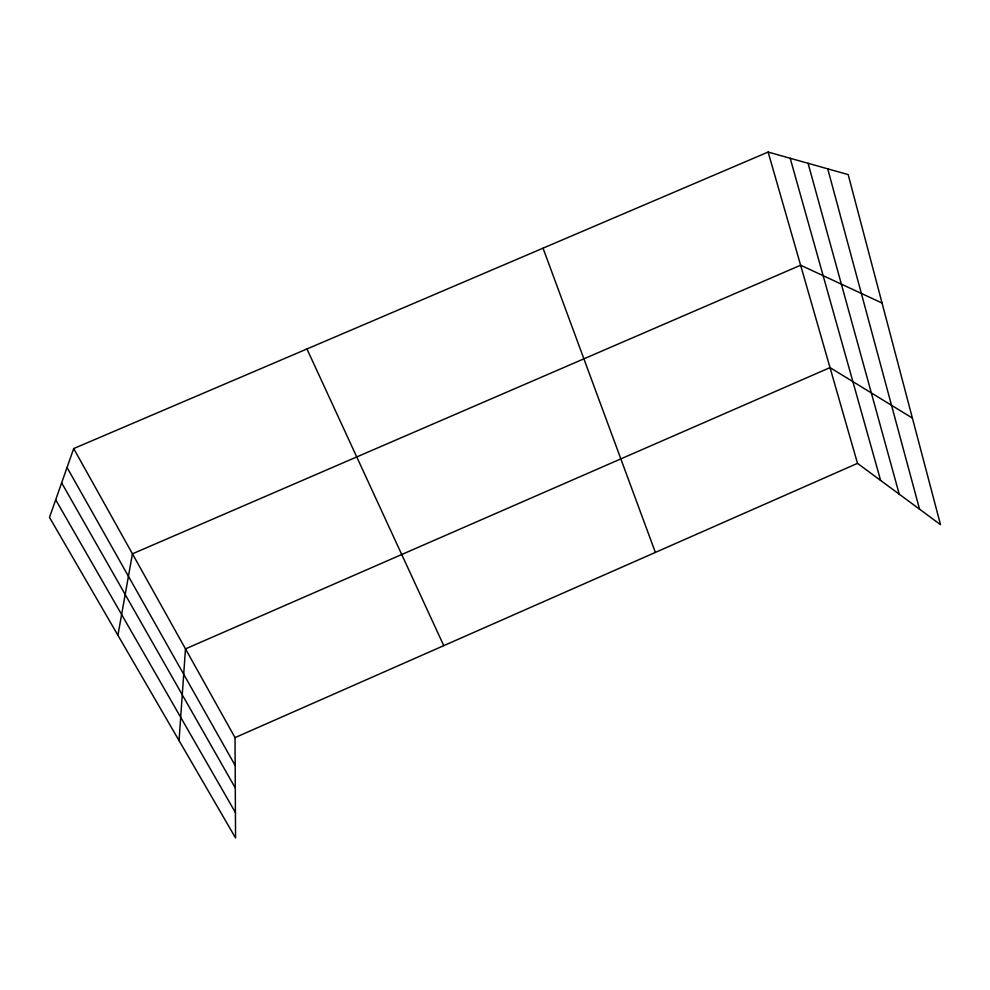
<?xml version="1.0" encoding="UTF-8"?>
<svg xmlns="http://www.w3.org/2000/svg" width="990" height="990" viewBox="0 0 990 990"><rect width="100%" height="100%" fill="white"/><g stroke="black" fill="none" stroke-linecap="round" stroke-linejoin="round"><path stroke-width="1.49" d="M179.042 740.57L185.489 648.883L830.016 367.612L912.384 418.065M117.921 635.258L132.437 553.831L800.625 265.221L882.053 303.039M73.693 448.569L49.5 517.399L235.558 837.948L235.026 737.624L73.693 448.569L768.129 152.052L848.183 174.599L940.5 524.65L857.501 463.357L768.129 152.052M235.026 737.624L857.501 463.357M55.688 499.777L235.422 812.567M61.64 482.848L235.298 787.978M67.048 467.478L235.174 765.493M306.962 348.963L443.755 645.653M543.04 248.168L655.368 552.42M790.193 158.264L880.617 480.422M808.087 163.313L899.229 494.171M827.751 168.845L919.549 509.182"/></g></svg>
